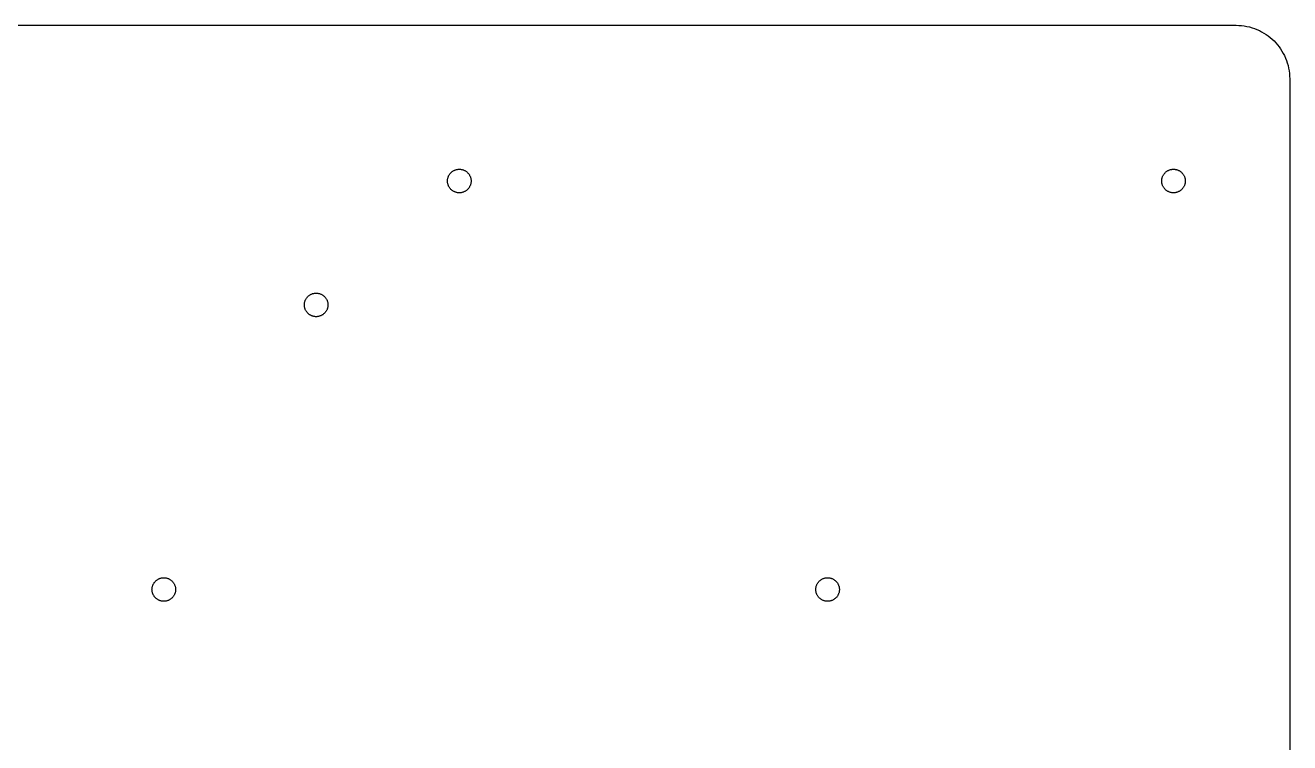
# Model space of a CAD drawing. Extents: x 0 to 462, y -134 to 0.
# Drawn here: x 344.5 to 462.4, y -66.9 to 0 of the extents above; entities that cross this region are included whole.
import ezdxf

# ---------------------------------------------------------------- set-up
doc = ezdxf.new("R2010")
doc.units = 0
doc.layers.add('BLACK', color=7, linetype='CONTINUOUS')

msp = doc.modelspace()

# ---------------------------------------------------------------- linework, layer by layer
at = {"layer": 'BLACK', "linetype": 'CONTINUOUS'}
for p, q in [((5, 0), (457.44, 0)), ((457.44, 0), (457.697, -0.0065)), ((457.697, -0.0065), (457.951, -0.0258)), ((457.951, -0.0258), (458.201, -0.0576)), ((458.201, -0.0576), (458.448, -0.1016)), ((458.448, -0.1016), (458.69, -0.1574)), ((458.69, -0.1574), (458.927, -0.2248)), ((458.927, -0.2248), (459.159, -0.3034)), ((459.159, -0.3034), (459.386, -0.3929)), ((459.386, -0.3929), (459.608, -0.4931)), ((459.608, -0.4931), (459.823, -0.6035)), ((459.823, -0.6035), (460.033, -0.7239)), ((460.033, -0.7239), (460.236, -0.8539)), ((460.236, -0.8539), (460.432, -0.9933)), ((460.432, -0.9933), (460.62, -1.1418)), ((460.62, -1.1418), (460.802, -1.2989)), ((460.802, -1.2989), (460.976, -1.4645)), ((460.976, -1.4645), (461.141, -1.6381)), ((461.141, -1.6381), (461.298, -1.8195)), ((461.298, -1.8195), (461.447, -2.0084)), ((461.447, -2.0084), (461.586, -2.2045)), ((461.586, -2.2045), (461.716, -2.4073)), ((461.716, -2.4073), (461.836, -2.6167)), ((461.836, -2.6167), (461.947, -2.8323)), ((461.947, -2.8323), (462.047, -3.0538)), ((462.047, -3.0538), (462.137, -3.2808)), ((462.137, -3.2808), (462.215, -3.5131)), ((462.215, -3.5131), (462.283, -3.7504)), ((462.283, -3.7504), (462.338, -3.9923)), ((462.338, -3.9923), (462.382, -4.2386)), ((462.382, -4.2386), (462.414, -4.4888)), ((462.414, -4.4888), (462.433, -4.7427)), ((462.433, -4.7427), (462.44, -5)), ((462.44, -5), (462.44, -128.83)), ((383.939, -14.1989), (383.957, -14.1478)), ((383.957, -14.1478), (383.976, -14.0978)), ((383.976, -14.0978), (383.998, -14.0491)), ((383.998, -14.0491), (384.023, -14.0017)), ((384.023, -14.0017), (384.049, -13.9556)), ((384.049, -13.9556), (384.078, -13.911)), ((384.078, -13.911), (384.108, -13.8679)), ((384.108, -13.8679), (384.141, -13.8263)), ((384.141, -13.8263), (384.176, -13.7864)), ((384.176, -13.7864), (384.212, -13.7482)), ((384.212, -13.7482), (384.25, -13.7118)), ((384.25, -13.7118), (384.29, -13.6772)), ((384.29, -13.6772), (384.332, -13.6445)), ((384.332, -13.6445), (384.375, -13.6139)), ((384.375, -13.6139), (384.42, -13.5853)), ((384.42, -13.5853), (384.466, -13.5588)), ((384.466, -13.5588), (384.513, -13.5345)), ((384.513, -13.5345), (384.562, -13.5124)), ((384.562, -13.5124), (384.612, -13.4927)), ((384.612, -13.4927), (384.663, -13.4755)), ((384.663, -13.4755), (384.715, -13.4606)), ((384.715, -13.4606), (384.768, -13.4483)), ((384.768, -13.4483), (384.822, -13.4387)), ((384.822, -13.4387), (384.877, -13.4317)), ((384.877, -13.4317), (384.933, -13.4274)), ((384.933, -13.4274), (384.99, -13.426)), ((384.99, -13.426), (385.047, -13.4274)), ((385.047, -13.4274), (385.102, -13.4317)), ((385.102, -13.4317), (385.157, -13.4387)), ((385.157, -13.4387), (385.212, -13.4483)), ((385.212, -13.4483), (385.265, -13.4606)), ((385.265, -13.4606), (385.317, -13.4755)), ((385.317, -13.4755), (385.368, -13.4927)), ((385.368, -13.4927), (385.418, -13.5124)), ((385.418, -13.5124), (385.467, -13.5345)), ((385.467, -13.5345), (385.514, -13.5588)), ((385.514, -13.5588), (385.56, -13.5853)), ((385.56, -13.5853), (385.605, -13.6139)), ((385.605, -13.6139), (385.648, -13.6445)), ((385.648, -13.6445), (385.69, -13.6772)), ((385.69, -13.6772), (385.73, -13.7118)), ((385.73, -13.7118), (385.768, -13.7482)), ((385.768, -13.7482), (385.804, -13.7864)), ((385.804, -13.7864), (385.839, -13.8263)), ((385.839, -13.8263), (385.871, -13.8679)), ((385.871, -13.8679), (385.902, -13.911)), ((385.902, -13.911), (385.931, -13.9556)), ((385.931, -13.9556), (385.957, -14.0017)), ((385.957, -14.0017), (385.981, -14.0491)), ((385.981, -14.0491), (386.004, -14.0978)), ((386.004, -14.0978), (386.023, -14.1478)), ((386.023, -14.1478), (386.041, -14.1989)), ((450.549, -14.1989), (450.567, -14.1478)), ((450.567, -14.1478), (450.586, -14.0978)), ((450.586, -14.0978), (450.608, -14.0491)), ((450.608, -14.0491), (450.633, -14.0017)), ((450.633, -14.0017), (450.659, -13.9556)), ((450.659, -13.9556), (450.688, -13.911)), ((450.688, -13.911), (450.719, -13.8679)), ((450.719, -13.8679), (450.751, -13.8263)), ((450.751, -13.8263), (450.786, -13.7864)), ((450.786, -13.7864), (450.822, -13.7482)), ((450.822, -13.7482), (450.86, -13.7118)), ((450.86, -13.7118), (450.9, -13.6772)), ((450.9, -13.6772), (450.942, -13.6445)), ((450.942, -13.6445), (450.985, -13.6139)), ((450.985, -13.6139), (451.03, -13.5853)), ((451.03, -13.5853), (451.076, -13.5588)), ((451.076, -13.5588), (451.123, -13.5345)), ((451.123, -13.5345), (451.172, -13.5124)), ((451.172, -13.5124), (451.222, -13.4927)), ((451.222, -13.4927), (451.273, -13.4755)), ((451.273, -13.4755), (451.325, -13.4606)), ((451.325, -13.4606), (451.378, -13.4483)), ((451.378, -13.4483), (451.432, -13.4387)), ((451.432, -13.4387), (451.488, -13.4317)), ((451.488, -13.4317), (451.543, -13.4274)), ((451.543, -13.4274), (451.6, -13.426)), ((451.6, -13.426), (451.657, -13.4274)), ((451.657, -13.4274), (451.712, -13.4317)), ((451.712, -13.4317), (451.767, -13.4387)), ((451.767, -13.4387), (451.822, -13.4483)), ((451.822, -13.4483), (451.875, -13.4606)), ((451.875, -13.4606), (451.927, -13.4755)), ((451.927, -13.4755), (451.978, -13.4927)), ((451.978, -13.4927), (452.028, -13.5124)), ((452.028, -13.5124), (452.077, -13.5345)), ((452.077, -13.5345), (452.124, -13.5588)), ((452.124, -13.5588), (452.17, -13.5853)), ((452.17, -13.5853), (452.215, -13.6139)), ((452.215, -13.6139), (452.258, -13.6445)), ((452.258, -13.6445), (452.3, -13.6772)), ((452.3, -13.6772), (452.34, -13.7118)), ((452.34, -13.7118), (452.378, -13.7482)), ((452.378, -13.7482), (452.414, -13.7864)), ((452.414, -13.7864), (452.449, -13.8263)), ((452.449, -13.8263), (452.481, -13.8679)), ((452.481, -13.8679), (452.512, -13.911)), ((452.512, -13.911), (452.541, -13.9556)), ((452.541, -13.9556), (452.567, -14.0017)), ((452.567, -14.0017), (452.592, -14.0491)), ((452.592, -14.0491), (452.614, -14.0978)), ((452.614, -14.0978), (452.633, -14.1478)), ((452.633, -14.1478), (452.651, -14.1989)), ((383.89, -14.526), (383.891, -14.4694)), ((383.891, -14.5826), (383.89, -14.526)), ((383.891, -14.4694), (383.896, -14.4135)), ((383.896, -14.6385), (383.891, -14.5826)), ((383.896, -14.4135), (383.903, -14.3585)), ((383.903, -14.6935), (383.896, -14.6385)), ((383.903, -14.3585), (383.912, -14.3043)), ((383.912, -14.7477), (383.903, -14.6935)), ((383.912, -14.3043), (383.925, -14.2511)), ((383.925, -14.8009), (383.912, -14.7477)), ((383.925, -14.2511), (383.939, -14.1989)), ((383.939, -14.8531), (383.925, -14.8009)), ((383.957, -14.9042), (383.939, -14.8531)), ((383.976, -14.9542), (383.957, -14.9042)), ((383.998, -15.0029), (383.976, -14.9542)), ((384.023, -15.0503), (383.998, -15.0029)), ((384.049, -15.0964), (384.023, -15.0503)), ((384.078, -15.141), (384.049, -15.0964)), ((384.108, -15.1841), (384.078, -15.141)), ((384.141, -15.2257), (384.108, -15.1841)), ((384.176, -15.2656), (384.141, -15.2257)), ((384.212, -15.3038), (384.176, -15.2656)), ((384.25, -15.3402), (384.212, -15.3038)), ((385.768, -15.3038), (385.73, -15.3402)), ((385.804, -15.2656), (385.768, -15.3038)), ((385.839, -15.2257), (385.804, -15.2656)), ((385.871, -15.1841), (385.839, -15.2257)), ((385.902, -15.141), (385.871, -15.1841)), ((385.931, -15.0964), (385.902, -15.141)), ((385.957, -15.0503), (385.931, -15.0964)), ((385.981, -15.0029), (385.957, -15.0503)), ((386.004, -14.9542), (385.981, -15.0029)), ((386.023, -14.9042), (386.004, -14.9542)), ((386.041, -14.8531), (386.023, -14.9042)), ((386.041, -14.1989), (386.055, -14.2511)), ((386.055, -14.8009), (386.041, -14.8531)), ((386.055, -14.2511), (386.068, -14.3043)), ((386.068, -14.7477), (386.055, -14.8009)), ((386.068, -14.3043), (386.077, -14.3585)), ((386.077, -14.6935), (386.068, -14.7477)), ((386.077, -14.3585), (386.084, -14.4135)), ((386.084, -14.6385), (386.077, -14.6935)), ((386.084, -14.4135), (386.089, -14.4694)), ((386.089, -14.5826), (386.084, -14.6385)), ((386.089, -14.4694), (386.09, -14.526)), ((386.09, -14.526), (386.089, -14.5826)), ((450.5, -14.526), (450.501, -14.4694)), ((450.501, -14.5826), (450.5, -14.526)), ((450.501, -14.4694), (450.506, -14.4135)), ((450.506, -14.6385), (450.501, -14.5826)), ((450.506, -14.4135), (450.513, -14.3585)), ((450.513, -14.6935), (450.506, -14.6385)), ((450.513, -14.3585), (450.522, -14.3043)), ((450.522, -14.7477), (450.513, -14.6935)), ((450.522, -14.3043), (450.535, -14.2511)), ((450.535, -14.8009), (450.522, -14.7477)), ((450.535, -14.2511), (450.549, -14.1989)), ((450.549, -14.8531), (450.535, -14.8009)), ((450.567, -14.9042), (450.549, -14.8531)), ((450.586, -14.9542), (450.567, -14.9042)), ((450.608, -15.0029), (450.586, -14.9542)), ((450.633, -15.0503), (450.608, -15.0029)), ((450.659, -15.0964), (450.633, -15.0503)), ((450.688, -15.141), (450.659, -15.0964)), ((450.719, -15.1841), (450.688, -15.141)), ((450.751, -15.2257), (450.719, -15.1841)), ((450.786, -15.2656), (450.751, -15.2257)), ((450.822, -15.3038), (450.786, -15.2656)), ((450.86, -15.3402), (450.822, -15.3038)), ((452.378, -15.3038), (452.34, -15.3402)), ((452.414, -15.2656), (452.378, -15.3038)), ((452.449, -15.2257), (452.414, -15.2656)), ((452.481, -15.1841), (452.449, -15.2257)), ((452.512, -15.141), (452.481, -15.1841)), ((452.541, -15.0964), (452.512, -15.141)), ((452.567, -15.0503), (452.541, -15.0964)), ((452.592, -15.0029), (452.567, -15.0503)), ((452.614, -14.9542), (452.592, -15.0029)), ((452.633, -14.9042), (452.614, -14.9542)), ((452.651, -14.8531), (452.633, -14.9042)), ((452.651, -14.1989), (452.665, -14.2511)), ((452.665, -14.8009), (452.651, -14.8531)), ((452.665, -14.2511), (452.678, -14.3043)), ((452.678, -14.7477), (452.665, -14.8009)), ((452.678, -14.3043), (452.687, -14.3585)), ((452.687, -14.6935), (452.678, -14.7477)), ((452.687, -14.3585), (452.694, -14.4135)), ((452.694, -14.6385), (452.687, -14.6935)), ((452.694, -14.4135), (452.699, -14.4694)), ((452.699, -14.5826), (452.694, -14.6385)), ((452.699, -14.4694), (452.7, -14.526)), ((452.7, -14.526), (452.699, -14.5826)), ((384.29, -15.3748), (384.25, -15.3402)), ((384.332, -15.4075), (384.29, -15.3748)), ((384.375, -15.4381), (384.332, -15.4075)), ((384.42, -15.4667), (384.375, -15.4381)), ((384.466, -15.4932), (384.42, -15.4667)), ((384.513, -15.5175), (384.466, -15.4932)), ((384.562, -15.5396), (384.513, -15.5175)), ((384.612, -15.5593), (384.562, -15.5396)), ((384.663, -15.5765), (384.612, -15.5593)), ((384.715, -15.5914), (384.663, -15.5765)), ((384.768, -15.6037), (384.715, -15.5914)), ((384.822, -15.6133), (384.768, -15.6037)), ((384.877, -15.6203), (384.822, -15.6133)), ((384.933, -15.6246), (384.877, -15.6203)), ((384.99, -15.626), (384.933, -15.6246)), ((385.047, -15.6246), (384.99, -15.626)), ((385.102, -15.6203), (385.047, -15.6246)), ((385.157, -15.6133), (385.102, -15.6203)), ((385.212, -15.6037), (385.157, -15.6133)), ((385.265, -15.5914), (385.212, -15.6037)), ((385.317, -15.5765), (385.265, -15.5914)), ((385.368, -15.5593), (385.317, -15.5765)), ((385.418, -15.5396), (385.368, -15.5593)), ((385.467, -15.5175), (385.418, -15.5396)), ((385.514, -15.4932), (385.467, -15.5175)), ((385.56, -15.4667), (385.514, -15.4932)), ((385.605, -15.4381), (385.56, -15.4667)), ((385.648, -15.4075), (385.605, -15.4381)), ((385.69, -15.3748), (385.648, -15.4075)), ((385.73, -15.3402), (385.69, -15.3748)), ((450.9, -15.3748), (450.86, -15.3402)), ((450.942, -15.4075), (450.9, -15.3748)), ((450.985, -15.4381), (450.942, -15.4075)), ((451.03, -15.4667), (450.985, -15.4381)), ((451.076, -15.4932), (451.03, -15.4667)), ((451.123, -15.5175), (451.076, -15.4932)), ((451.172, -15.5396), (451.123, -15.5175)), ((451.222, -15.5593), (451.172, -15.5396)), ((451.273, -15.5765), (451.222, -15.5593)), ((451.325, -15.5914), (451.273, -15.5765)), ((451.378, -15.6037), (451.325, -15.5914)), ((451.432, -15.6133), (451.378, -15.6037)), ((451.488, -15.6203), (451.432, -15.6133)), ((451.543, -15.6246), (451.488, -15.6203)), ((451.6, -15.626), (451.543, -15.6246)), ((451.657, -15.6246), (451.6, -15.626)), ((451.712, -15.6203), (451.657, -15.6246)), ((451.767, -15.6133), (451.712, -15.6203)), ((451.822, -15.6037), (451.767, -15.6133)), ((451.875, -15.5914), (451.822, -15.6037)), ((451.927, -15.5765), (451.875, -15.5914)), ((451.978, -15.5593), (451.927, -15.5765)), ((452.028, -15.5396), (451.978, -15.5593)), ((452.077, -15.5175), (452.028, -15.5396)), ((452.124, -15.4932), (452.077, -15.5175)), ((452.17, -15.4667), (452.124, -15.4932)), ((452.215, -15.4381), (452.17, -15.4667)), ((452.258, -15.4075), (452.215, -15.4381)), ((452.3, -15.3748), (452.258, -15.4075)), ((452.34, -15.3402), (452.3, -15.3748)), ((370.546, -25.9665), (370.553, -25.9115)), ((370.553, -25.9115), (370.562, -25.8573)), ((370.562, -25.8573), (370.575, -25.8041)), ((370.575, -25.8041), (370.589, -25.7519)), ((370.589, -25.7519), (370.607, -25.7008)), ((370.607, -25.7008), (370.626, -25.6508)), ((370.626, -25.6508), (370.648, -25.6021)), ((370.648, -25.6021), (370.673, -25.5547)), ((370.673, -25.5547), (370.699, -25.5086)), ((370.699, -25.5086), (370.728, -25.464)), ((370.728, -25.464), (370.759, -25.4209)), ((370.759, -25.4209), (370.791, -25.3793)), ((370.791, -25.3793), (370.826, -25.3394)), ((370.826, -25.3394), (370.862, -25.3012)), ((370.862, -25.3012), (370.9, -25.2648)), ((370.9, -25.2648), (370.94, -25.2302)), ((370.94, -25.2302), (370.982, -25.1975)), ((370.982, -25.1975), (371.025, -25.1669)), ((371.025, -25.1669), (371.07, -25.1383)), ((371.07, -25.1383), (371.116, -25.1118)), ((371.116, -25.1118), (371.163, -25.0875)), ((371.163, -25.0875), (371.212, -25.0654)), ((371.212, -25.0654), (371.262, -25.0457)), ((371.262, -25.0457), (371.313, -25.0285)), ((371.313, -25.0285), (371.365, -25.0136)), ((371.365, -25.0136), (371.418, -25.0013)), ((371.418, -25.0013), (371.472, -24.9917)), ((371.472, -24.9917), (371.528, -24.9847)), ((371.528, -24.9847), (371.583, -24.9804)), ((371.583, -24.9804), (371.64, -24.979)), ((371.64, -24.979), (371.697, -24.9804)), ((371.697, -24.9804), (371.752, -24.9847)), ((371.752, -24.9847), (371.808, -24.9917)), ((371.808, -24.9917), (371.862, -25.0013)), ((371.862, -25.0013), (371.915, -25.0136)), ((371.915, -25.0136), (371.967, -25.0285)), ((371.967, -25.0285), (372.018, -25.0457)), ((372.018, -25.0457), (372.068, -25.0654)), ((372.068, -25.0654), (372.117, -25.0875)), ((372.117, -25.0875), (372.164, -25.1118)), ((372.164, -25.1118), (372.21, -25.1383)), ((372.21, -25.1383), (372.255, -25.1669)), ((372.255, -25.1669), (372.298, -25.1975)), ((372.298, -25.1975), (372.34, -25.2302)), ((372.34, -25.2302), (372.38, -25.2648)), ((372.38, -25.2648), (372.418, -25.3012)), ((372.418, -25.3012), (372.454, -25.3394)), ((372.454, -25.3394), (372.489, -25.3793)), ((372.489, -25.3793), (372.521, -25.4209)), ((372.521, -25.4209), (372.552, -25.464)), ((372.552, -25.464), (372.581, -25.5086)), ((372.581, -25.5086), (372.607, -25.5547)), ((372.607, -25.5547), (372.632, -25.6021)), ((372.632, -25.6021), (372.654, -25.6508)), ((372.654, -25.6508), (372.673, -25.7008)), ((372.673, -25.7008), (372.691, -25.7519)), ((372.691, -25.7519), (372.705, -25.8041)), ((372.705, -25.8041), (372.718, -25.8573)), ((372.718, -25.8573), (372.727, -25.9115)), ((372.727, -25.9115), (372.734, -25.9665)), ((370.54, -26.079), (370.541, -26.0224)), ((370.541, -26.1356), (370.54, -26.079)), ((370.541, -26.0224), (370.546, -25.9665)), ((370.546, -26.1915), (370.541, -26.1356)), ((370.553, -26.2465), (370.546, -26.1915)), ((370.562, -26.3007), (370.553, -26.2465)), ((370.575, -26.3539), (370.562, -26.3007)), ((370.589, -26.4061), (370.575, -26.3539)), ((370.607, -26.4572), (370.589, -26.4061)), ((370.626, -26.5072), (370.607, -26.4572)), ((370.648, -26.5559), (370.626, -26.5072)), ((370.673, -26.6033), (370.648, -26.5559)), ((370.699, -26.6494), (370.673, -26.6033)), ((370.728, -26.694), (370.699, -26.6494)), ((370.759, -26.7371), (370.728, -26.694)), ((370.791, -26.7787), (370.759, -26.7371)), ((370.826, -26.8186), (370.791, -26.7787)), ((370.862, -26.8568), (370.826, -26.8186)), ((370.9, -26.8932), (370.862, -26.8568)), ((370.94, -26.9278), (370.9, -26.8932)), ((370.982, -26.9605), (370.94, -26.9278)), ((371.025, -26.9911), (370.982, -26.9605)), ((371.07, -27.0197), (371.025, -26.9911)), ((371.116, -27.0462), (371.07, -27.0197)), ((371.163, -27.0705), (371.116, -27.0462)), ((371.212, -27.0926), (371.163, -27.0705)), ((371.262, -27.1123), (371.212, -27.0926)), ((371.313, -27.1295), (371.262, -27.1123)), ((372.018, -27.1123), (371.967, -27.1295)), ((372.068, -27.0926), (372.018, -27.1123)), ((372.117, -27.0705), (372.068, -27.0926)), ((372.164, -27.0462), (372.117, -27.0705)), ((372.21, -27.0197), (372.164, -27.0462)), ((372.255, -26.9911), (372.21, -27.0197)), ((372.298, -26.9605), (372.255, -26.9911)), ((372.34, -26.9278), (372.298, -26.9605)), ((372.38, -26.8932), (372.34, -26.9278)), ((372.418, -26.8568), (372.38, -26.8932)), ((372.454, -26.8186), (372.418, -26.8568)), ((372.489, -26.7787), (372.454, -26.8186)), ((372.521, -26.7371), (372.489, -26.7787)), ((372.552, -26.694), (372.521, -26.7371)), ((372.581, -26.6494), (372.552, -26.694)), ((372.607, -26.6033), (372.581, -26.6494)), ((372.632, -26.5559), (372.607, -26.6033)), ((372.654, -26.5072), (372.632, -26.5559)), ((372.673, -26.4572), (372.654, -26.5072)), ((372.691, -26.4061), (372.673, -26.4572)), ((372.705, -26.3539), (372.691, -26.4061)), ((372.718, -26.3007), (372.705, -26.3539)), ((372.727, -26.2465), (372.718, -26.3007)), ((372.734, -26.1915), (372.727, -26.2465)), ((372.734, -25.9665), (372.739, -26.0224)), ((372.739, -26.1356), (372.734, -26.1915)), ((372.739, -26.0224), (372.74, -26.079)), ((372.74, -26.079), (372.739, -26.1356)), ((371.365, -27.1444), (371.313, -27.1295)), ((371.418, -27.1567), (371.365, -27.1444)), ((371.472, -27.1663), (371.418, -27.1567)), ((371.528, -27.1733), (371.472, -27.1663)), ((371.583, -27.1776), (371.528, -27.1733)), ((371.64, -27.179), (371.583, -27.1776)), ((371.697, -27.1776), (371.64, -27.179)), ((371.752, -27.1733), (371.697, -27.1776)), ((371.808, -27.1663), (371.752, -27.1733)), ((371.862, -27.1567), (371.808, -27.1663)), ((371.915, -27.1444), (371.862, -27.1567)), ((371.967, -27.1295), (371.915, -27.1444)), ((356.581, -51.9263), (356.616, -51.8864)), ((356.616, -51.8864), (356.652, -51.8482)), ((356.652, -51.8482), (356.69, -51.8118)), ((356.69, -51.8118), (356.73, -51.7772)), ((356.73, -51.7772), (356.772, -51.7445)), ((356.772, -51.7445), (356.815, -51.7139)), ((356.815, -51.7139), (356.86, -51.6853)), ((356.86, -51.6853), (356.906, -51.6588)), ((356.906, -51.6588), (356.953, -51.6345)), ((356.953, -51.6345), (357.002, -51.6124)), ((357.002, -51.6124), (357.052, -51.5927)), ((357.052, -51.5927), (357.103, -51.5755)), ((357.103, -51.5755), (357.155, -51.5606)), ((357.155, -51.5606), (357.208, -51.5483)), ((357.208, -51.5483), (357.262, -51.5387)), ((357.262, -51.5387), (357.317, -51.5317)), ((357.317, -51.5317), (357.373, -51.5274)), ((357.373, -51.5274), (357.43, -51.526)), ((357.43, -51.526), (357.487, -51.5274)), ((357.487, -51.5274), (357.542, -51.5317)), ((357.542, -51.5317), (357.597, -51.5387)), ((357.597, -51.5387), (357.652, -51.5483)), ((357.652, -51.5483), (357.705, -51.5606)), ((357.705, -51.5606), (357.757, -51.5755)), ((357.757, -51.5755), (357.808, -51.5927)), ((357.808, -51.5927), (357.858, -51.6124)), ((357.858, -51.6124), (357.907, -51.6345)), ((357.907, -51.6345), (357.954, -51.6588)), ((357.954, -51.6588), (358, -51.6853)), ((358, -51.6853), (358.045, -51.7139)), ((358.045, -51.7139), (358.088, -51.7445)), ((358.088, -51.7445), (358.13, -51.7772)), ((358.13, -51.7772), (358.17, -51.8118)), ((358.17, -51.8118), (358.208, -51.8482)), ((358.208, -51.8482), (358.244, -51.8864)), ((358.244, -51.8864), (358.279, -51.9263)), ((418.491, -51.9263), (418.526, -51.8864)), ((418.526, -51.8864), (418.562, -51.8482)), ((418.562, -51.8482), (418.6, -51.8118)), ((418.6, -51.8118), (418.64, -51.7772)), ((418.64, -51.7772), (418.682, -51.7445)), ((418.682, -51.7445), (418.725, -51.7139)), ((418.725, -51.7139), (418.77, -51.6853)), ((418.77, -51.6853), (418.816, -51.6588)), ((418.816, -51.6588), (418.863, -51.6345)), ((418.863, -51.6345), (418.912, -51.6124)), ((418.912, -51.6124), (418.962, -51.5927)), ((418.962, -51.5927), (419.013, -51.5755)), ((419.013, -51.5755), (419.065, -51.5606)), ((419.065, -51.5606), (419.118, -51.5483)), ((419.118, -51.5483), (419.172, -51.5387)), ((419.172, -51.5387), (419.227, -51.5317)), ((419.227, -51.5317), (419.283, -51.5274)), ((419.283, -51.5274), (419.34, -51.526)), ((419.34, -51.526), (419.397, -51.5274)), ((419.397, -51.5274), (419.452, -51.5317)), ((419.452, -51.5317), (419.507, -51.5387)), ((419.507, -51.5387), (419.562, -51.5483)), ((419.562, -51.5483), (419.615, -51.5606)), ((419.615, -51.5606), (419.667, -51.5755)), ((419.667, -51.5755), (419.718, -51.5927)), ((419.718, -51.5927), (419.768, -51.6124)), ((419.768, -51.6124), (419.817, -51.6345)), ((419.817, -51.6345), (419.864, -51.6588)), ((419.864, -51.6588), (419.91, -51.6853)), ((419.91, -51.6853), (419.955, -51.7139)), ((419.955, -51.7139), (419.998, -51.7445)), ((419.998, -51.7445), (420.04, -51.7772)), ((420.04, -51.7772), (420.08, -51.8118)), ((420.08, -51.8118), (420.118, -51.8482)), ((420.118, -51.8482), (420.154, -51.8864)), ((420.154, -51.8864), (420.189, -51.9263)), ((356.33, -52.626), (356.331, -52.5694)), ((356.331, -52.6826), (356.33, -52.626)), ((356.331, -52.5694), (356.336, -52.5135)), ((356.336, -52.7385), (356.331, -52.6826)), ((356.336, -52.5135), (356.343, -52.4585)), ((356.343, -52.7935), (356.336, -52.7385)), ((356.343, -52.4585), (356.352, -52.4043)), ((356.352, -52.8477), (356.343, -52.7935)), ((356.352, -52.4043), (356.365, -52.3511)), ((356.365, -52.9009), (356.352, -52.8477)), ((356.365, -52.3511), (356.379, -52.2989)), ((356.379, -52.9531), (356.365, -52.9009)), ((356.379, -52.2989), (356.397, -52.2478)), ((356.397, -53.0042), (356.379, -52.9531)), ((356.397, -52.2478), (356.416, -52.1978)), ((356.416, -53.0542), (356.397, -53.0042)), ((356.416, -52.1978), (356.438, -52.1491)), ((356.438, -53.1029), (356.416, -53.0542)), ((356.438, -52.1491), (356.463, -52.1017)), ((356.463, -52.1017), (356.489, -52.0556)), ((356.489, -52.0556), (356.518, -52.011)), ((356.518, -52.011), (356.548, -51.9679)), ((356.548, -51.9679), (356.581, -51.9263)), ((358.279, -51.9263), (358.311, -51.9679)), ((358.311, -51.9679), (358.342, -52.011)), ((358.342, -52.011), (358.371, -52.0556)), ((358.371, -52.0556), (358.397, -52.1017)), ((358.397, -52.1017), (358.421, -52.1491)), ((358.421, -52.1491), (358.444, -52.1978)), ((358.444, -53.0542), (358.421, -53.1029)), ((358.444, -52.1978), (358.463, -52.2478)), ((358.463, -53.0042), (358.444, -53.0542)), ((358.463, -52.2478), (358.481, -52.2989)), ((358.481, -52.9531), (358.463, -53.0042)), ((358.481, -52.2989), (358.495, -52.3511)), ((358.495, -52.9009), (358.481, -52.9531)), ((358.495, -52.3511), (358.508, -52.4043)), ((358.508, -52.8477), (358.495, -52.9009)), ((358.508, -52.4043), (358.517, -52.4585)), ((358.517, -52.7935), (358.508, -52.8477)), ((358.517, -52.4585), (358.524, -52.5135)), ((358.524, -52.7385), (358.517, -52.7935)), ((358.524, -52.5135), (358.529, -52.5694)), ((358.529, -52.6826), (358.524, -52.7385)), ((358.529, -52.5694), (358.53, -52.626)), ((358.53, -52.626), (358.529, -52.6826)), ((418.24, -52.626), (418.241, -52.5694)), ((418.241, -52.6826), (418.24, -52.626)), ((418.241, -52.5694), (418.246, -52.5135)), ((418.246, -52.7385), (418.241, -52.6826)), ((418.246, -52.5135), (418.253, -52.4585)), ((418.253, -52.7935), (418.246, -52.7385)), ((418.253, -52.4585), (418.262, -52.4043)), ((418.262, -52.8477), (418.253, -52.7935)), ((418.262, -52.4043), (418.275, -52.3511)), ((418.275, -52.9009), (418.262, -52.8477)), ((418.275, -52.3511), (418.289, -52.2989)), ((418.289, -52.9531), (418.275, -52.9009)), ((418.289, -52.2989), (418.307, -52.2478)), ((418.307, -53.0042), (418.289, -52.9531)), ((418.307, -52.2478), (418.326, -52.1978)), ((418.326, -53.0542), (418.307, -53.0042)), ((418.326, -52.1978), (418.348, -52.1491)), ((418.348, -53.1029), (418.326, -53.0542)), ((418.348, -52.1491), (418.373, -52.1017)), ((418.373, -52.1017), (418.399, -52.0556)), ((418.399, -52.0556), (418.428, -52.011)), ((418.428, -52.011), (418.458, -51.9679)), ((418.458, -51.9679), (418.491, -51.9263)), ((420.189, -51.9263), (420.221, -51.9679)), ((420.221, -51.9679), (420.252, -52.011)), ((420.252, -52.011), (420.281, -52.0556)), ((420.281, -52.0556), (420.307, -52.1017)), ((420.307, -52.1017), (420.331, -52.1491)), ((420.331, -52.1491), (420.354, -52.1978)), ((420.354, -53.0542), (420.331, -53.1029)), ((420.354, -52.1978), (420.373, -52.2478)), ((420.373, -53.0042), (420.354, -53.0542)), ((420.373, -52.2478), (420.391, -52.2989)), ((420.391, -52.9531), (420.373, -53.0042)), ((420.391, -52.2989), (420.405, -52.3511)), ((420.405, -52.9009), (420.391, -52.9531)), ((420.405, -52.3511), (420.418, -52.4043)), ((420.418, -52.8477), (420.405, -52.9009)), ((420.418, -52.4043), (420.427, -52.4585)), ((420.427, -52.7935), (420.418, -52.8477)), ((420.427, -52.4585), (420.434, -52.5135)), ((420.434, -52.7385), (420.427, -52.7935)), ((420.434, -52.5135), (420.439, -52.5694)), ((420.439, -52.6826), (420.434, -52.7385)), ((420.439, -52.5694), (420.44, -52.626)), ((420.44, -52.626), (420.439, -52.6826)), ((356.463, -53.1503), (356.438, -53.1029)), ((356.489, -53.1964), (356.463, -53.1503)), ((356.518, -53.241), (356.489, -53.1964)), ((356.548, -53.2841), (356.518, -53.241)), ((356.581, -53.3257), (356.548, -53.2841)), ((356.616, -53.3656), (356.581, -53.3257)), ((356.652, -53.4038), (356.616, -53.3656)), ((356.69, -53.4402), (356.652, -53.4038)), ((356.73, -53.4748), (356.69, -53.4402)), ((356.772, -53.5075), (356.73, -53.4748)), ((356.815, -53.5381), (356.772, -53.5075)), ((356.86, -53.5667), (356.815, -53.5381)), ((356.906, -53.5932), (356.86, -53.5667)), ((356.953, -53.6175), (356.906, -53.5932)), ((357.002, -53.6396), (356.953, -53.6175)), ((357.052, -53.6593), (357.002, -53.6396)), ((357.103, -53.6765), (357.052, -53.6593)), ((357.155, -53.6914), (357.103, -53.6765)), ((357.208, -53.7036), (357.155, -53.6914)), ((357.262, -53.7133), (357.208, -53.7036)), ((357.317, -53.7203), (357.262, -53.7133)), ((357.373, -53.7246), (357.317, -53.7203)), ((357.43, -53.726), (357.373, -53.7246)), ((357.487, -53.7246), (357.43, -53.726)), ((357.542, -53.7203), (357.487, -53.7246)), ((357.597, -53.7133), (357.542, -53.7203)), ((357.652, -53.7036), (357.597, -53.7133)), ((357.705, -53.6914), (357.652, -53.7036)), ((357.757, -53.6765), (357.705, -53.6914)), ((357.808, -53.6593), (357.757, -53.6765)), ((357.858, -53.6396), (357.808, -53.6593)), ((357.907, -53.6175), (357.858, -53.6396)), ((357.954, -53.5932), (357.907, -53.6175)), ((358, -53.5667), (357.954, -53.5932)), ((358.045, -53.5381), (358, -53.5667)), ((358.088, -53.5075), (358.045, -53.5381)), ((358.13, -53.4748), (358.088, -53.5075)), ((358.17, -53.4402), (358.13, -53.4748)), ((358.208, -53.4038), (358.17, -53.4402)), ((358.244, -53.3656), (358.208, -53.4038)), ((358.279, -53.3257), (358.244, -53.3656)), ((358.311, -53.2841), (358.279, -53.3257)), ((358.342, -53.241), (358.311, -53.2841)), ((358.371, -53.1964), (358.342, -53.241)), ((358.397, -53.1503), (358.371, -53.1964)), ((358.421, -53.1029), (358.397, -53.1503)), ((418.373, -53.1503), (418.348, -53.1029)), ((418.399, -53.1964), (418.373, -53.1503)), ((418.428, -53.241), (418.399, -53.1964)), ((418.458, -53.2841), (418.428, -53.241)), ((418.491, -53.3257), (418.458, -53.2841)), ((418.526, -53.3656), (418.491, -53.3257)), ((418.562, -53.4038), (418.526, -53.3656)), ((418.6, -53.4402), (418.562, -53.4038)), ((418.64, -53.4748), (418.6, -53.4402)), ((418.682, -53.5075), (418.64, -53.4748)), ((418.725, -53.5381), (418.682, -53.5075)), ((418.77, -53.5667), (418.725, -53.5381)), ((418.816, -53.5932), (418.77, -53.5667)), ((418.863, -53.6175), (418.816, -53.5932)), ((418.912, -53.6396), (418.863, -53.6175)), ((418.962, -53.6593), (418.912, -53.6396)), ((419.013, -53.6765), (418.962, -53.6593)), ((419.065, -53.6914), (419.013, -53.6765)), ((419.118, -53.7036), (419.065, -53.6914)), ((419.172, -53.7133), (419.118, -53.7036)), ((419.227, -53.7203), (419.172, -53.7133)), ((419.283, -53.7246), (419.227, -53.7203)), ((419.34, -53.726), (419.283, -53.7246)), ((419.397, -53.7246), (419.34, -53.726)), ((419.452, -53.7203), (419.397, -53.7246)), ((419.507, -53.7133), (419.452, -53.7203)), ((419.562, -53.7036), (419.507, -53.7133)), ((419.615, -53.6914), (419.562, -53.7036)), ((419.667, -53.6765), (419.615, -53.6914)), ((419.718, -53.6593), (419.667, -53.6765)), ((419.768, -53.6396), (419.718, -53.6593)), ((419.817, -53.6175), (419.768, -53.6396)), ((419.864, -53.5932), (419.817, -53.6175)), ((419.91, -53.5667), (419.864, -53.5932)), ((419.955, -53.5381), (419.91, -53.5667)), ((419.998, -53.5075), (419.955, -53.5381)), ((420.04, -53.4748), (419.998, -53.5075)), ((420.08, -53.4402), (420.04, -53.4748)), ((420.118, -53.4038), (420.08, -53.4402)), ((420.154, -53.3656), (420.118, -53.4038)), ((420.189, -53.3257), (420.154, -53.3656)), ((420.221, -53.2841), (420.189, -53.3257)), ((420.252, -53.241), (420.221, -53.2841)), ((420.281, -53.1964), (420.252, -53.241)), ((420.307, -53.1503), (420.281, -53.1964)), ((420.331, -53.1029), (420.307, -53.1503))]:
    msp.add_line(p, q, dxfattribs=at)

doc.saveas('drawing.dxf')
